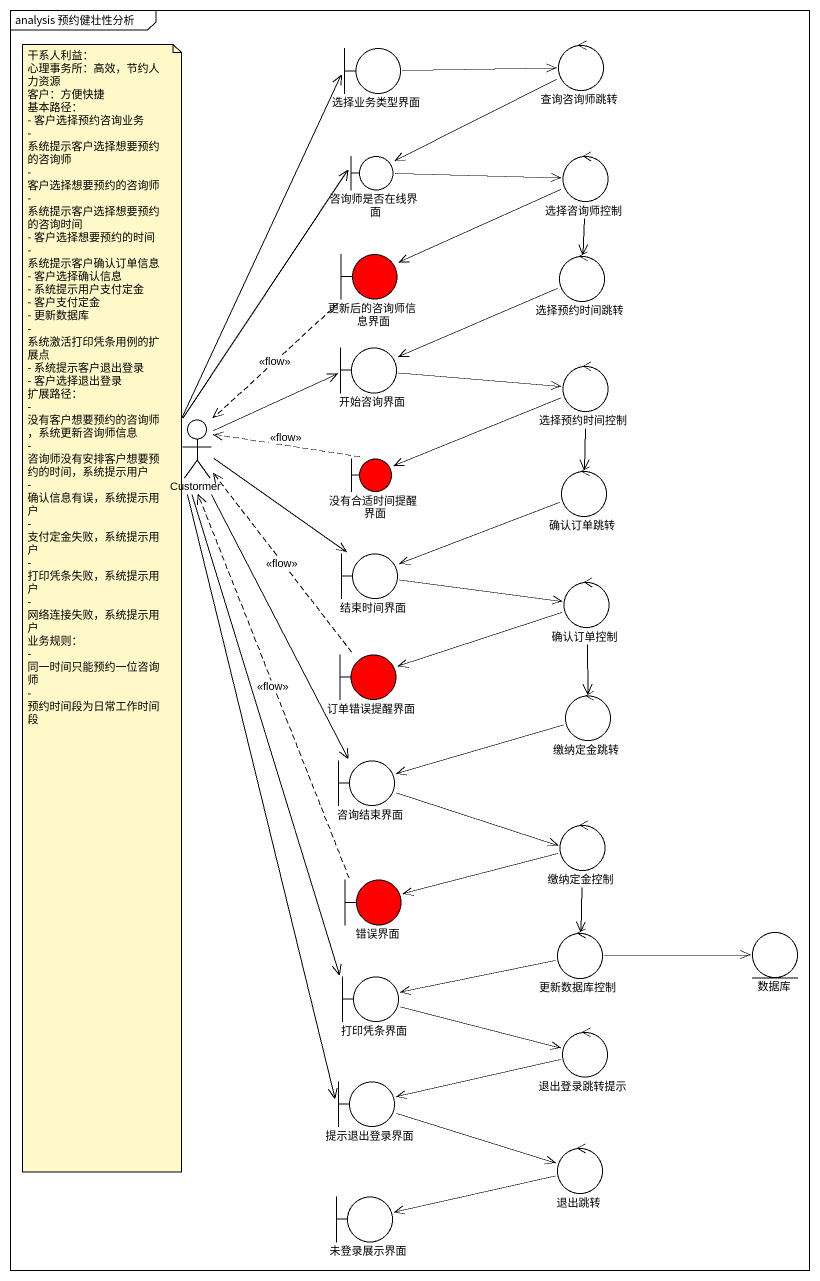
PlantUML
@startuml
mainframe analysis 预约健壮性分析
boundary 选择业务类型界面
control 查询咨询师跳转
boundary 咨询师是否在线界面
control 选择咨询师控制
boundary 更新后的咨询师信息界面 #FF0000
control 选择预约时间跳转
boundary 开始咨询界面
control 选择预约时间控制
actor Custormer
boundary 没有合适时间提醒界面 #FF0000
control 确认订单跳转
boundary 结束时间界面
control 确认订单控制
boundary 订单错误提醒界面 #FF0000
control 缴纳定金跳转
boundary 咨询结束界面
control 缴纳定金控制
boundary 错误界面 #FF0000
control 更新数据库控制
entity 数据库
boundary 打印凭条界面
control 退出登录跳转提示
boundary 提示退出登录界面
control 退出跳转
boundary 未登录展示界面
选择业务类型界面 -right-> 查询咨询师跳转
查询咨询师跳转 -left-> 咨询师是否在线界面
咨询师是否在线界面 -right-> 选择咨询师控制
选择咨询师控制 -left-> 更新后的咨询师信息界面
选择咨询师控制 --> 选择预约时间跳转
更新后的咨询师信息界面 ..> Custormer : <<flow>>
选择预约时间跳转 -left-> 开始咨询界面
开始咨询界面 -right-> 选择预约时间控制
选择预约时间控制 -left-> 没有合适时间提醒界面
选择预约时间控制 --> 确认订单跳转
Custormer -up-> 选择业务类型界面
Custormer -up-> 咨询师是否在线界面
Custormer -right-> 开始咨询界面
Custormer --> 结束时间界面
Custormer --> 咨询结束界面
Custormer --> 打印凭条界面
Custormer --> 提示退出登录界面
没有合适时间提醒界面 .left.> Custormer : <<flow>>
确认订单跳转 -left-> 结束时间界面
结束时间界面 -right-> 确认订单控制
确认订单控制 -left-> 订单错误提醒界面
确认订单控制 --> 缴纳定金跳转
订单错误提醒界面 .up.> Custormer : <<flow>>
缴纳定金跳转 -left-> 咨询结束界面
咨询结束界面 -right-> 缴纳定金控制
缴纳定金控制 -left-> 错误界面
缴纳定金控制 --> 更新数据库控制
错误界面 .up.> Custormer : <<flow>>
更新数据库控制 -right-> 数据库
更新数据库控制 -left-> 打印凭条界面
打印凭条界面 -right-> 退出登录跳转提示
退出登录跳转提示 -left-> 提示退出登录界面
提示退出登录界面 -right-> 退出跳转
退出跳转 -left-> 未登录展示界面
note as N1
  干系人利益：
  心理事务所：高效，节约人力资源
  客户：方便快捷
  基本路径：
  - 客户选择预约咨询业务
  - 系统提示客户选择想要预约的咨询师
  - 客户选择想要预约的咨询师
  - 系统提示客户选择想要预约的咨询时间
  - 客户选择想要预约的时间
  - 系统提示客户确认订单信息
  - 客户选择确认信息
  - 系统提示用户支付定金
  - 客户支付定金
  - 更新数据库
  - 系统激活打印凭条用例的扩展点
  - 系统提示客户退出登录
  - 客户选择退出登录
  扩展路径：
  - 没有客户想要预约的咨询师，系统更新咨询师信息
  - 咨询师没有安排客户想要预约的时间，系统提示用户
  - 确认信息有误，系统提示用户
  - 支付定金失败，系统提示用户
  - 打印凭条失败，系统提示用户
  - 网络连接失败，系统提示用户
  业务规则：
  - 同一时间只能预约一位咨询师
  - 预约时间段为日常工作时间段
end note
@enduml
